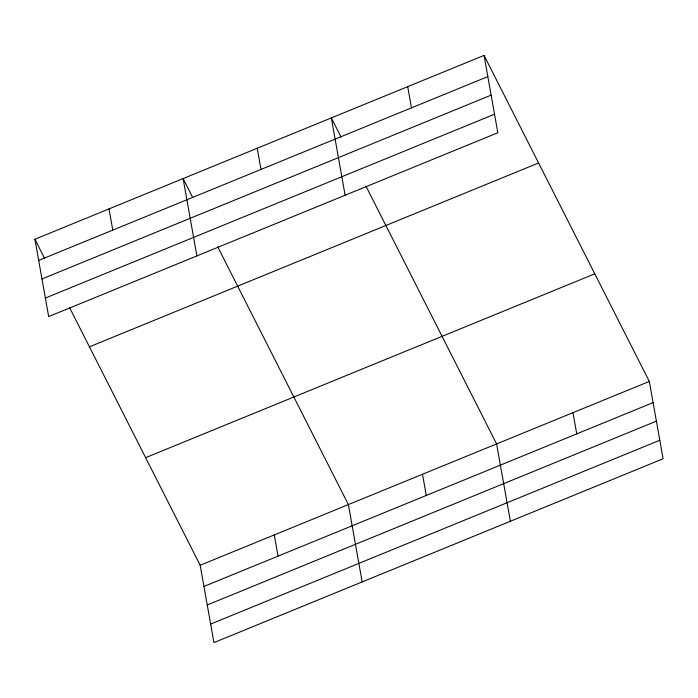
<?xml version="1.0" encoding="UTF-8"?>
<svg xmlns="http://www.w3.org/2000/svg" width="698" height="698" viewBox="0 0 698 698"><rect width="100%" height="100%" fill="white"/><g stroke="black" fill="none" stroke-linecap="round" stroke-linejoin="round"><path stroke-width="1.05" d="M484.054 55.404L497.831 132.742L48.677 316.578L34.9 239.239L484.054 55.404L649.323 381.422L663.1 458.76L213.946 642.596L200.169 565.258L69.477 307.434M38.678 260.433L487.832 76.597M41.976 278.964L491.139 95.129M45.379 298.055L494.533 114.219M89.44 346.819L538.594 162.983M145.629 457.67L594.783 273.834M200.169 565.258L649.323 381.422M203.938 586.46L653.101 402.624M207.245 604.983L656.399 421.147M210.639 624.073L659.802 440.237M341.086 137.113L331.341 117.901L345.117 195.248M365.918 186.104L496.61 443.928L510.386 521.266M192.857 197.778L183.12 178.566L196.897 255.913M217.697 246.769L348.389 504.593L362.166 581.931M34.9 239.239L44.637 258.452M572.962 412.675L576.74 433.877M407.702 86.648L411.48 107.85M422.499 474.256L426.277 495.458M257.23 148.238L261.008 169.44M274.279 534.921L278.048 556.123M109.01 208.903L112.788 230.104"/></g></svg>
